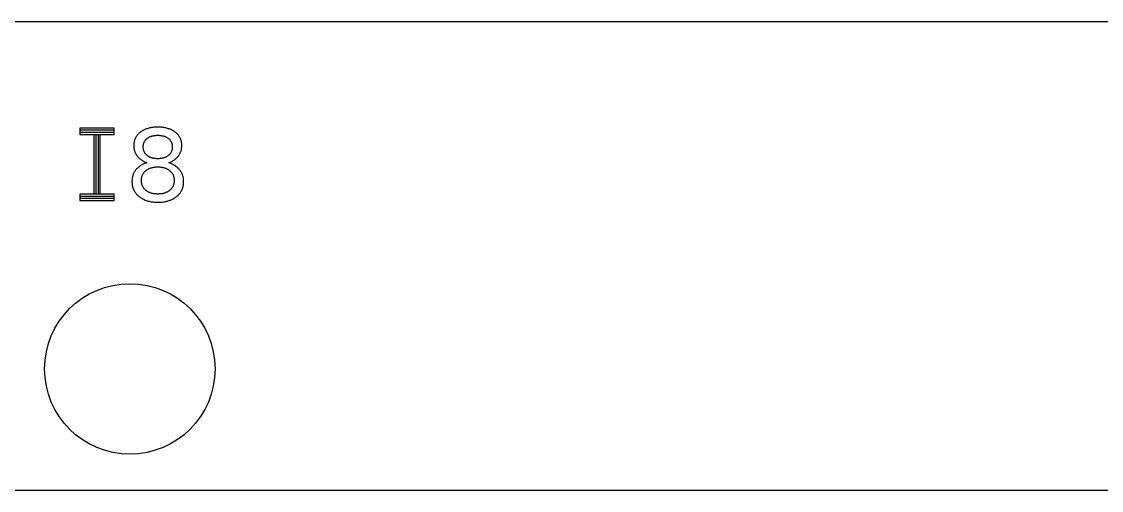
# Model space of a CAD drawing. Extents: x 0 to 420, y 0 to 297.
# Drawn here: x 145.3 to 170.64, y 242.03 to 253.03 of the extents above; entities that cross this region are included whole.
import ezdxf

# ---------------------------------------------------------------- set-up
doc = ezdxf.new("R2010")
doc.units = 0
doc.header["$LTSCALE"] = 23.1
doc.layers.add('10000_FRONT', color=7, linetype='CONTINUOUS')

msp = doc.modelspace()

# ---------------------------------------------------------------- linework, layer by layer
at = {"layer": '10000_FRONT', "color": 7, "linetype": 'CONTINUOUS'}
for p, q in [((89.189, 253.026), (194.189, 253.026)), ((146.669, 250.526), (146.669, 250.376)), ((147.469, 250.526), (146.669, 250.526)), ((147.469, 250.476), (146.669, 250.476)), ((147.469, 250.426), (146.669, 250.426)), ((147.469, 250.376), (147.469, 250.526)), ((146.669, 250.376), (147.469, 250.376)), ((146.994, 250.376), (146.994, 248.976)), ((147.044, 250.376), (147.044, 248.976)), ((147.094, 250.376), (147.094, 248.976)), ((147.144, 248.976), (147.144, 250.376)), ((146.669, 248.976), (146.669, 248.826)), ((147.469, 248.976), (146.669, 248.976)), ((146.669, 248.926), (147.469, 248.926)), ((147.469, 248.876), (146.669, 248.876)), ((147.469, 248.826), (147.469, 248.976)), ((146.669, 248.826), (147.469, 248.826)), ((194.189, 242.026), (89.189, 242.026))]:
    msp.add_line(p, q, dxfattribs=at)
for points in [[(148.224, 250.506), (148.207, 250.499), (148.191, 250.492), (148.175, 250.485), (148.159, 250.477), (148.143, 250.468), (148.128, 250.459), (148.113, 250.45), (148.1, 250.441), (148.088, 250.432), (148.076, 250.423), (148.064, 250.414), (148.053, 250.404), (148.042, 250.394), (148.031, 250.383), (148.021, 250.372), (148.012, 250.36), (148.003, 250.349), (147.995, 250.338), (147.987, 250.326), (147.98, 250.314), (147.973, 250.301), (147.967, 250.289), (147.961, 250.276), (147.956, 250.263), (147.951, 250.249), (147.946, 250.235), (147.943, 250.221), (147.939, 250.206), (147.937, 250.192), (147.934, 250.177), (147.933, 250.162), (147.932, 250.147), (147.931, 250.132), (147.931, 250.117), (147.931, 250.101), (147.932, 250.086), (147.933, 250.07), (147.935, 250.055), (147.937, 250.039), (147.94, 250.024), (147.944, 250.009), (147.948, 249.994), (147.953, 249.98), (147.958, 249.966), (147.963, 249.952), (147.97, 249.938), (147.976, 249.925), (147.984, 249.912), (147.991, 249.899), (148, 249.887), (148.009, 249.874), (148.019, 249.862), (148.029, 249.85), (148.04, 249.839), (148.051, 249.828), (148.062, 249.817), (148.074, 249.807), (148.086, 249.797), (148.098, 249.788), (148.109, 249.779), (148.121, 249.771), (148.133, 249.763), (148.146, 249.756), (148.158, 249.749), (148.171, 249.742), (148.184, 249.736), (148.197, 249.73), (148.211, 249.725), (148.224, 249.719), (148.238, 249.715)], [(148.751, 249.713), (148.77, 249.72), (148.788, 249.727), (148.806, 249.735), (148.823, 249.744), (148.84, 249.753), (148.856, 249.763), (148.872, 249.773), (148.888, 249.784), (148.903, 249.795), (148.917, 249.807), (148.93, 249.819), (148.943, 249.831), (148.956, 249.844), (148.967, 249.857), (148.979, 249.871), (148.989, 249.886), (148.999, 249.9), (149.008, 249.915), (149.016, 249.93), (149.023, 249.945), (149.03, 249.961), (149.036, 249.977), (149.041, 249.993), (149.046, 250.01), (149.05, 250.028), (149.053, 250.045), (149.055, 250.063), (149.057, 250.081), (149.058, 250.099), (149.058, 250.117), (149.058, 250.134), (149.057, 250.151), (149.056, 250.167), (149.054, 250.184), (149.051, 250.201), (149.047, 250.217), (149.043, 250.233), (149.038, 250.249), (149.032, 250.266), (149.025, 250.283), (149.017, 250.299), (149.008, 250.315), (148.999, 250.331), (148.989, 250.346), (148.978, 250.36), (148.967, 250.373), (148.955, 250.386), (148.943, 250.397), (148.931, 250.409), (148.918, 250.42), (148.904, 250.43), (148.89, 250.44), (148.876, 250.45), (148.859, 250.461), (148.841, 250.471), (148.822, 250.481), (148.803, 250.49), (148.784, 250.498), (148.765, 250.506), (148.744, 250.513), (148.723, 250.52), (148.702, 250.526), (148.681, 250.531), (148.659, 250.536), (148.638, 250.54), (148.614, 250.543), (148.59, 250.546), (148.566, 250.548), (148.542, 250.55), (148.518, 250.551), (148.495, 250.551), (148.471, 250.551), (148.447, 250.55), (148.423, 250.548), (148.399, 250.546), (148.375, 250.543), (148.351, 250.54), (148.33, 250.536), (148.308, 250.531), (148.287, 250.526), (148.266, 250.52), (148.245, 250.513), (148.224, 250.506)], [(148.258, 249.874), (148.25, 249.88), (148.242, 249.886), (148.234, 249.893), (148.227, 249.9), (148.22, 249.907), (148.213, 249.914), (148.206, 249.922), (148.2, 249.93), (148.194, 249.939), (148.188, 249.949), (148.182, 249.959), (148.177, 249.969), (148.173, 249.979), (148.169, 249.99), (148.165, 250.001), (148.162, 250.011), (148.16, 250.022), (148.158, 250.032), (148.156, 250.043), (148.155, 250.053), (148.154, 250.064), (148.154, 250.075), (148.154, 250.086), (148.154, 250.096), (148.154, 250.107), (148.155, 250.118), (148.156, 250.128), (148.158, 250.139), (148.16, 250.149), (148.162, 250.16), (148.165, 250.17), (148.169, 250.181), (148.173, 250.191), (148.178, 250.202), (148.183, 250.212), (148.188, 250.221), (148.194, 250.231), (148.201, 250.24), (148.207, 250.248), (148.214, 250.256), (148.221, 250.263), (148.228, 250.27), (148.235, 250.277), (148.243, 250.283), (148.251, 250.29), (148.26, 250.295), (148.27, 250.302), (148.281, 250.309), (148.292, 250.315), (148.303, 250.32), (148.315, 250.326), (148.326, 250.33), (148.339, 250.335), (148.352, 250.339), (148.365, 250.343), (148.378, 250.346), (148.391, 250.349), (148.405, 250.351), (148.42, 250.353), (148.434, 250.355), (148.449, 250.356), (148.464, 250.357), (148.479, 250.358), (148.495, 250.358), (148.51, 250.358), (148.525, 250.357), (148.54, 250.356), (148.555, 250.355), (148.569, 250.353), (148.584, 250.351), (148.598, 250.349), (148.611, 250.346), (148.624, 250.343), (148.637, 250.339), (148.65, 250.335), (148.663, 250.33), (148.674, 250.326), (148.686, 250.32), (148.697, 250.315), (148.708, 250.309), (148.719, 250.302), (148.729, 250.295), (148.731, 250.294)], [(148.731, 250.294), (148.74, 250.288), (148.749, 250.281), (148.758, 250.273), (148.766, 250.265), (148.774, 250.257), (148.781, 250.249), (148.788, 250.24), (148.795, 250.231), (148.801, 250.221), (148.806, 250.212), (148.812, 250.202), (148.816, 250.191), (148.82, 250.181), (148.824, 250.17), (148.827, 250.16), (148.829, 250.149), (148.831, 250.139), (148.833, 250.128), (148.834, 250.118), (148.835, 250.107), (148.835, 250.096), (148.835, 250.086), (148.835, 250.075), (148.835, 250.064), (148.834, 250.053), (148.833, 250.043), (148.831, 250.032), (148.829, 250.022), (148.827, 250.011), (148.824, 250.001), (148.82, 249.99), (148.816, 249.979), (148.812, 249.969), (148.807, 249.959), (148.801, 249.949), (148.795, 249.939), (148.789, 249.93), (148.783, 249.922), (148.776, 249.914), (148.769, 249.907), (148.762, 249.9), (148.755, 249.893), (148.747, 249.886), (148.739, 249.88), (148.731, 249.874), (148.72, 249.867), (148.709, 249.86), (148.698, 249.854), (148.687, 249.848), (148.675, 249.843), (148.664, 249.838), (148.651, 249.833), (148.638, 249.829), (148.625, 249.825), (148.612, 249.821), (148.598, 249.818), (148.585, 249.816), (148.57, 249.814), (148.555, 249.812), (148.54, 249.81), (148.525, 249.809), (148.51, 249.809), (148.495, 249.809), (148.479, 249.809), (148.464, 249.809), (148.449, 249.81), (148.434, 249.812), (148.419, 249.814), (148.404, 249.816), (148.391, 249.818), (148.377, 249.821), (148.364, 249.825), (148.351, 249.829), (148.338, 249.833), (148.325, 249.838), (148.314, 249.843), (148.302, 249.848), (148.291, 249.854), (148.28, 249.86), (148.269, 249.867), (148.258, 249.874)], [(148.238, 249.715), (148.215, 249.707), (148.193, 249.698), (148.171, 249.689), (148.15, 249.679), (148.13, 249.669), (148.11, 249.657), (148.092, 249.646), (148.074, 249.633), (148.056, 249.62), (148.041, 249.607), (148.027, 249.594), (148.013, 249.581), (147.999, 249.567), (147.986, 249.553), (147.974, 249.538), (147.963, 249.522), (147.953, 249.507), (147.943, 249.491), (147.935, 249.475), (147.927, 249.458), (147.919, 249.442), (147.913, 249.424), (147.907, 249.407), (147.902, 249.388), (147.898, 249.37), (147.894, 249.351), (147.892, 249.332), (147.89, 249.312), (147.889, 249.293), (147.889, 249.274), (147.889, 249.255), (147.89, 249.237), (147.891, 249.218), (147.893, 249.2), (147.896, 249.181), (147.9, 249.163), (147.904, 249.145), (147.91, 249.127), (147.916, 249.108), (147.923, 249.09), (147.932, 249.072), (147.941, 249.054), (147.951, 249.037), (147.962, 249.02), (147.973, 249.004), (147.984, 248.99), (147.996, 248.976), (148.009, 248.963), (148.022, 248.95), (148.036, 248.938), (148.05, 248.926), (148.064, 248.915), (148.079, 248.904), (148.098, 248.891), (148.117, 248.879), (148.137, 248.868), (148.158, 248.857), (148.178, 248.848), (148.199, 248.839), (148.222, 248.83), (148.245, 248.823), (148.268, 248.816), (148.291, 248.81), (148.314, 248.805), (148.338, 248.8), (148.364, 248.796), (148.39, 248.793), (148.416, 248.79), (148.442, 248.788), (148.468, 248.787), (148.495, 248.787), (148.521, 248.787), (148.547, 248.788), (148.573, 248.79), (148.6, 248.792), (148.626, 248.796), (148.652, 248.8), (148.674, 248.804), (148.697, 248.809), (148.719, 248.815), (148.741, 248.821), (148.763, 248.828)], [(148.763, 248.828), (148.777, 248.833), (148.79, 248.838), (148.808, 248.846), (148.826, 248.854), (148.843, 248.863), (148.861, 248.872), (148.877, 248.881), (148.894, 248.892), (148.91, 248.903), (148.923, 248.912), (148.936, 248.922), (148.949, 248.932), (148.961, 248.943), (148.973, 248.954), (148.985, 248.966), (148.996, 248.978), (149.007, 248.99), (149.017, 249.003), (149.026, 249.015), (149.034, 249.028), (149.043, 249.041), (149.05, 249.055), (149.057, 249.069), (149.064, 249.083), (149.07, 249.097), (149.075, 249.112), (149.08, 249.126), (149.085, 249.142), (149.089, 249.158), (149.093, 249.175), (149.096, 249.191), (149.098, 249.207), (149.1, 249.224), (149.101, 249.241), (149.102, 249.257), (149.102, 249.274), (149.101, 249.291), (149.101, 249.307), (149.099, 249.324), (149.097, 249.341), (149.095, 249.358), (149.091, 249.374), (149.088, 249.391), (149.083, 249.407), (149.078, 249.422), (149.073, 249.437), (149.067, 249.452), (149.06, 249.466), (149.053, 249.481), (149.045, 249.495), (149.036, 249.508), (149.027, 249.522), (149.017, 249.535), (149.007, 249.548), (148.996, 249.561), (148.984, 249.573), (148.972, 249.585), (148.96, 249.597), (148.947, 249.608), (148.934, 249.618), (148.921, 249.629), (148.907, 249.639), (148.892, 249.648), (148.878, 249.657), (148.863, 249.666), (148.847, 249.674), (148.832, 249.682), (148.816, 249.689), (148.8, 249.696), (148.784, 249.702), (148.768, 249.708), (148.751, 249.713)], [(148.23, 249.055), (148.227, 249.057), (148.217, 249.065), (148.207, 249.073), (148.197, 249.082), (148.188, 249.092), (148.179, 249.101), (148.171, 249.112), (148.163, 249.122), (148.156, 249.133), (148.149, 249.144), (148.143, 249.155), (148.137, 249.167), (148.133, 249.179), (148.128, 249.191), (148.124, 249.204), (148.121, 249.217), (148.118, 249.231), (148.115, 249.245), (148.114, 249.259), (148.112, 249.273), (148.112, 249.287), (148.111, 249.301), (148.112, 249.314), (148.112, 249.326), (148.113, 249.338), (148.115, 249.35), (148.116, 249.362), (148.119, 249.374), (148.121, 249.385), (148.125, 249.397), (148.128, 249.409), (148.133, 249.421), (148.138, 249.433), (148.144, 249.445), (148.15, 249.456), (148.157, 249.467), (148.164, 249.477), (148.171, 249.486), (148.178, 249.495), (148.186, 249.504), (148.194, 249.512), (148.203, 249.52), (148.211, 249.527), (148.22, 249.534), (148.229, 249.541), (148.241, 249.549), (148.254, 249.557), (148.266, 249.564), (148.279, 249.571), (148.292, 249.577), (148.305, 249.583), (148.319, 249.588), (148.334, 249.593), (148.348, 249.597), (148.363, 249.601), (148.378, 249.605), (148.393, 249.608), (148.41, 249.61), (148.427, 249.612), (148.444, 249.614), (148.461, 249.615), (148.478, 249.616), (148.495, 249.616), (148.512, 249.616), (148.529, 249.615), (148.546, 249.614), (148.563, 249.612), (148.58, 249.61), (148.596, 249.608), (148.612, 249.605), (148.627, 249.601), (148.641, 249.598), (148.656, 249.593), (148.671, 249.588), (148.685, 249.583), (148.698, 249.577), (148.711, 249.571), (148.724, 249.564), (148.737, 249.557), (148.749, 249.549), (148.761, 249.541)], [(148.761, 249.541), (148.77, 249.534), (148.779, 249.527), (148.788, 249.52), (148.796, 249.512), (148.804, 249.504), (148.812, 249.495), (148.819, 249.487), (148.826, 249.478), (148.834, 249.467), (148.84, 249.456), (148.847, 249.445), (148.852, 249.434), (148.857, 249.422), (148.862, 249.41), (148.866, 249.398), (148.869, 249.386), (148.872, 249.374), (148.874, 249.362), (148.876, 249.35), (148.877, 249.338), (148.878, 249.326), (148.879, 249.314), (148.879, 249.301), (148.879, 249.289), (148.878, 249.277), (148.877, 249.264), (148.876, 249.252), (148.874, 249.24), (148.872, 249.228), (148.869, 249.216), (148.866, 249.204), (148.862, 249.191), (148.858, 249.179), (148.852, 249.167), (148.847, 249.155), (148.841, 249.144), (148.834, 249.133), (148.827, 249.122), (148.82, 249.113), (148.813, 249.104), (148.805, 249.095), (148.797, 249.087), (148.789, 249.079), (148.78, 249.071), (148.771, 249.064), (148.762, 249.057), (148.75, 249.048), (148.738, 249.041), (148.725, 249.033), (148.713, 249.026), (148.7, 249.02), (148.686, 249.014), (148.672, 249.008), (148.657, 249.003), (148.642, 248.999), (148.627, 248.995), (148.612, 248.991), (148.597, 248.988), (148.58, 248.986), (148.563, 248.983), (148.546, 248.982), (148.529, 248.981), (148.512, 248.98), (148.495, 248.98), (148.477, 248.98), (148.46, 248.981), (148.443, 248.982), (148.426, 248.983), (148.409, 248.986), (148.392, 248.988), (148.377, 248.991), (148.362, 248.995), (148.347, 248.999), (148.332, 249.003), (148.317, 249.008), (148.303, 249.014), (148.29, 249.02), (148.277, 249.026), (148.265, 249.032), (148.253, 249.039), (148.241, 249.047), (148.23, 249.055)]]:
    msp.add_lwpolyline(points, dxfattribs=at)
msp.add_circle((147.839, 244.876), 2, dxfattribs=at)

doc.saveas('drawing.dxf')
